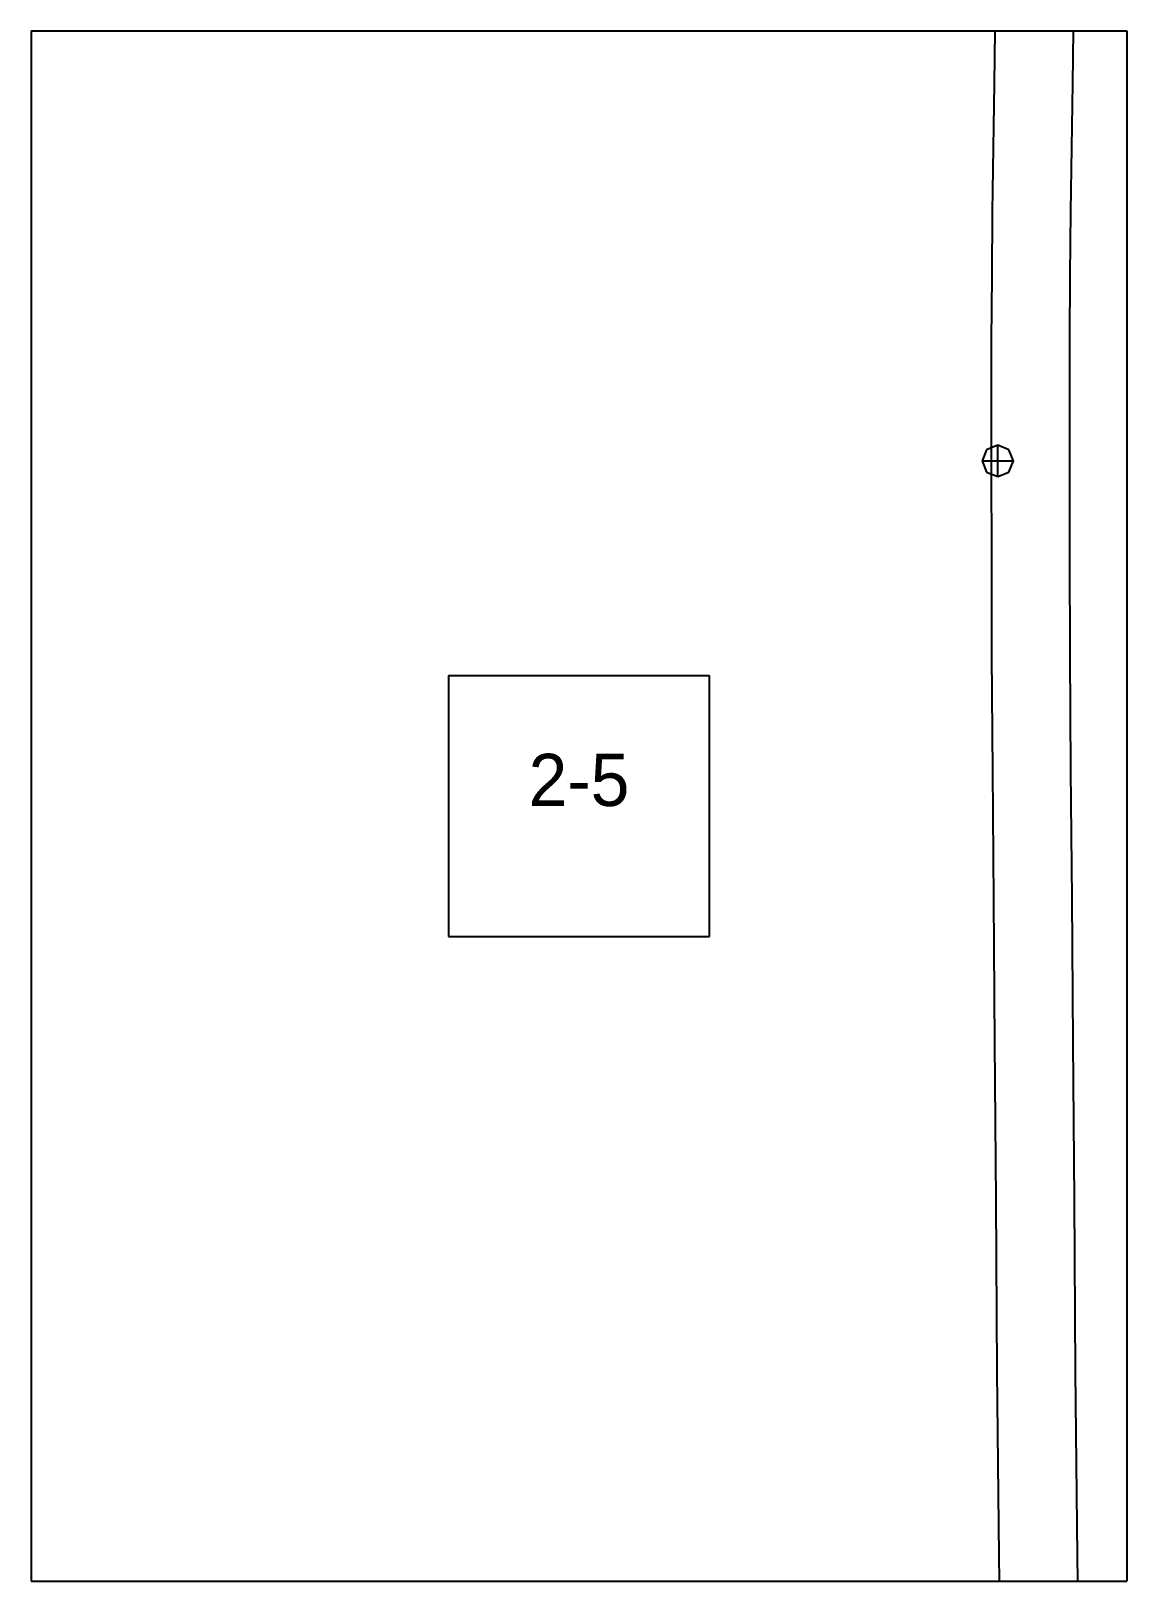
# Paper-space layout 'Plan 2-5' of a CAD drawing. Header units: metres, sheet in millimetres. Extents: x 0 to 210, y 0 to 297.
# The model-space entities are those that its viewports show. They can reach past a viewport. Long polylines and large blocks are cut down to what shows.
import ezdxf
from ezdxf.enums import TextEntityAlignment as Align

# ---------------------------------------------------------------- set-up
doc = ezdxf.new("R2010")
doc.units = ezdxf.units.M
for name, color, linetype in [('default', 7, 'Continuous'), ('TEXTLAYER', 7, 'Continuous'), ('VIEWPORTS', 7, 'Continuous')]:
    doc.layers.add(name, color=color, linetype=linetype)

msp = doc.modelspace()

# ---------------------------------------------------------------- linework, layer by layer
at = {"color": 9}
for p, q in [((840, 0), (840, -297)), ((840, 0), (840, -297)), ((1050, 0), (1050, -297)), ((1050, 0), (1050, -297)), ((630, -297), (840, -297)), ((630, -297), (840, -297)), ((840, -297), (1050, -297)), ((840, -297), (840, -594)), ((840, -297), (1050, -297)), ((840, -297), (840, -594)), ((1050, -297), (1260, -297)), ((1050, -297), (1050, -594)), ((1050, -297), (1260, -297)), ((1050, -297), (1050, -594)), ((920, -420.5), (970, -420.5)), ((920, -420.5), (920, -470.5)), ((970, -470.5), (970, -420.5)), ((920, -470.5), (970, -470.5)), ((630, -594), (840, -594)), ((630, -594), (840, -594)), ((840, -594), (1050, -594)), ((840, -594), (840, -891)), ((840, -594), (1050, -594)), ((840, -594), (840, -891)), ((1050, -594), (1260, -594)), ((1050, -594), (1050, -891)), ((1050, -594), (1260, -594)), ((1050, -594), (1050, -891))]:
    msp.add_line(p, q, dxfattribs=at)
at = {"layer": 'default', "color": 7, "linetype": 'Continuous'}
for p, q in [((1024.6, -307.08), (1024.8, -294.78)), ((1039.59, -307.07), (1039.79, -294.79)), ((1024.41, -319.38), (1024.6, -307.08)), ((1039.4, -319.34), (1039.59, -307.07)), ((1024.26, -331.68), (1024.41, -319.38)), ((1039.25, -331.6), (1039.4, -319.34)), ((1024.14, -343.97), (1024.26, -331.68)), ((1039.13, -343.86), (1039.25, -331.6)), ((1024.06, -356.26), (1024.14, -343.97)), ((1039.05, -356.1), (1039.13, -343.86)), ((1024.02, -368.54), (1024.06, -356.26)), ((1039.02, -368.34), (1039.05, -356.1)), ((1024.03, -380.81), (1024.02, -368.54)), ((1039.02, -380.6), (1039.02, -368.34)), ((1025.23, -376.39), (1023.11, -377.27)), ((1027.35, -377.27), (1025.23, -376.39)), ((1025.23, -382.39), (1025.23, -376.39)), ((1023.11, -377.27), (1022.23, -379.39)), ((1022.23, -379.39), (1023.11, -381.51)), ((1022.23, -379.39), (1028.23, -379.39)), ((1028.23, -379.39), (1027.35, -377.27)), ((1027.35, -381.51), (1028.23, -379.39)), ((1023.11, -381.51), (1025.23, -382.39)), ((1024.07, -397.89), (1024.03, -380.81)), ((1025.23, -382.39), (1027.35, -381.51)), ((1039.06, -397.68), (1039.02, -380.6)), ((1024.13, -416.68), (1024.07, -397.89)), ((1039.12, -416.48), (1039.06, -397.68)), ((1024.28, -438.84), (1024.13, -416.68)), ((1039.27, -438.67), (1039.12, -416.48)), ((1024.49, -463.35), (1024.28, -438.84)), ((1039.48, -463.21), (1039.27, -438.67)), ((1039.7, -490.78), (1039.48, -463.21)), ((1024.7, -490.89), (1024.49, -463.35)), ((1024.92, -521.07), (1024.7, -490.89)), ((1039.91, -521), (1039.7, -490.78)), ((1025.12, -553.88), (1024.92, -521.07)), ((1040.11, -553.84), (1039.91, -521)), ((1025.51, -589.17), (1025.12, -553.88)), ((1040.5, -589.18), (1040.11, -553.84)), ((1026.01, -626.81), (1025.51, -589.17)), ((1041.01, -626.86), (1040.5, -589.18))]:
    msp.add_line(p, q, dxfattribs=at)

# ---------------------------------------------------------------- texts
at = {"layer": 'TEXTLAYER', "color": 1}
msp.add_text('2-5', height=10, dxfattribs=at).set_placement((945, -445.5), align=Align.CENTER)

psp = doc.layouts.new('Plan 2-5')

# ---------------------------------------------------------------- viewports
at = {"layer": 'VIEWPORTS'}
psp.add_viewport(center=(105, 148.5), size=(210, 297), view_center_point=(945, -445.5), view_height=297, dxfattribs=at)

doc.saveas('drawing.dxf')
